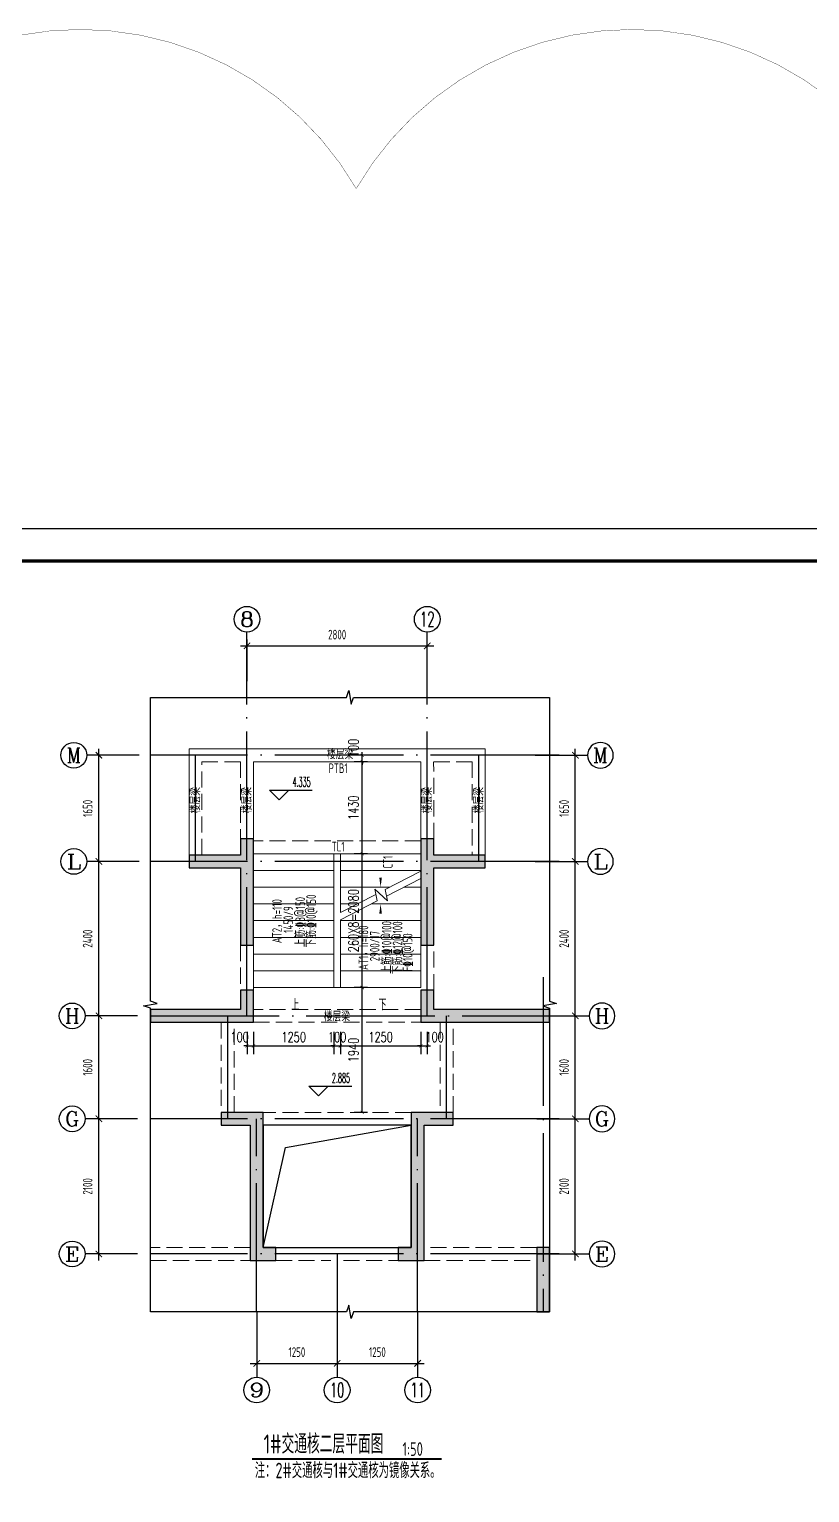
# Model space of a CAD drawing. Extents: x -668857 to 154266, y -275694 to 291306.
# Drawn here: x -13122 to -1000, y 211339 to 234082 of the extents above; entities that cross this region are included whole.
import ezdxf
from ezdxf.enums import TextEntityAlignment as Align

# ---------------------------------------------------------------- set-up
doc = ezdxf.new("R2010")
doc.units = 0
doc.header["$LTSCALE"] = 1000
doc.linetypes.add('DASH', pattern=[0.35, 0.25, -0.1])
doc.linetypes.add('DOTE', pattern=[2.42, 2, -0.2, 0.02, -0.2])
doc.layers.get('0').update_dxf_attribs({"linetype": 'CONTINUOUS'})
doc.layers.get('DEFPOINTS').update_dxf_attribs({"linetype": 'CONTINUOUS'})
for name, color, linetype in [('-TK', 7, 'CONTINUOUS'), ('A-AXIS_TEXT', 7, 'CONTINUOUS'), ('A-DOTE', 10, 'DOTE'), ('AXIS', 3, 'CONTINUOUS'), ('DIM_ELEV', 3, 'CONTINUOUS'), ('DIM_SYMB', 3, 'CONTINUOUS'), ('PUB_TEXT', 2, 'CONTINUOUS'), ('S-D洞口', 4, 'CONTINUOUS'), ('S-L主梁线', 4, 'DASH'), ('S-Q墙填充', 252, 'CONTINUOUS'), ('S-Q墙实线', 6, 'CONTINUOUS'), ('S-Y一般标注', 3, 'CONTINUOUS'), ('TEXT', 2, 'CONTINUOUS'), ('尺寸标注', 86, 'CONTINUOUS')]:
    doc.layers.add(name, color=color, linetype=linetype)
doc.layers.add('AXIS_TEXT', color=7, linetype='CONTINUOUS', lineweight=20)
doc.layers.add('STAIR', color=2, linetype='CONTINUOUS', lineweight=18)
doc.layers.add('审图修改', color=2, linetype='CONTINUOUS', plot=False)
doc.styles.add('_TCH_AXIS', font='COMPLEX', dxfattribs={"bigfont": 'GBCBIG'})
doc.styles.add('_TCH_DIM', font='SIMPLEX.shx', dxfattribs={"width": 0.7, "bigfont": 'GBCBIG.shx'})
doc.styles.add('_TCH_DIM_T3', font='SIMPLEX', dxfattribs={"width": 0.705882, "bigfont": 'GBCBIG'})
doc.styles.add('COMPLEX', font='COMPLEX')
doc.styles.add('TSSD_DIMENSION', font='Tssdeng.shx', dxfattribs={"width": 0.7, "bigfont": 'tssdchn.shx'})
doc.styles.add('TSSD_REIN', font='tssdeng.shx', dxfattribs={"width": 0.7, "height": 300, "bigfont": 'tssdchn.shx'})
doc.dimstyles.new('_TCH_ARCH&&50', dxfattribs={"dimtxt": 157.5, "dimasz": 50, "dimexe": 125, "dimexo": 150, "dimgap": 58.75, "dimtad": 1, "dimdec": 0, "dimzin": 0, "dimdsep": 46, "dimtxsty": '_TCH_DIM_T3', "dimblk": 'ARCHTICK', "dimcen": 0.09, "dimclrt": 7, "dimazin": 0, "dimtfac": 1, "dimtdec": 0, "dimtix": 1, "dimtmove": 2, "dimatfit": 3, "dimldrblk": 'ARCHTICK', "dimfxl": 0, "dimtolj": 1, "dimtzin": 0, "dimarcsym": 0})
doc.dimstyles.new('TSSD_100_100$0', dxfattribs={"dimtxt": 300, "dimasz": 80, "dimexe": 100, "dimexo": 250, "dimgap": 100, "dimtad": 1, "dimdec": 0, "dimzin": 0, "dimdsep": 46, "dimtxsty": 'TSSD_DIMENSION', "dimblk": 'ARCHTICK', "dimcen": 0, "dimdle": 100, "dimclrd": 3, "dimclre": 3, "dimclrt": 7, "dimadec": 0, "dimazin": 0, "dimtfac": 1, "dimtdec": 0, "dimtix": 1, "dimtmove": 2, "dimatfit": 3, "dimldrblk": 'ARCHTICK', "dimfxl": 0, "dimtolj": 1, "dimtzin": 0, "dimarcsym": 0})

# ---------------------------------------------------------------- blocks, each defined once
blk = doc.blocks.new('_ArchTick')
at = {"color": 0, "linetype": 'ByBlock', "const_width": 0.15}
blk.add_lwpolyline([(-0.5, -0.5), (0.5, 0.5)], dxfattribs=at)
blk = doc.blocks.new('*D393')
at = {"layer": 'DEFPOINTS', "color": 0}
for p in [(-7040, 218649), (-6940, 218649), (-6940, 218282)]:
    blk.add_point(p, dxfattribs=at)
at = {"layer": '尺寸标注', "color": 0, "lineweight": -2}
for p, q in [((-7040, 218499), (-7040, 218157)), ((-6940, 218499), (-6940, 218157)), ((-7040, 218282), (-7090, 218282)), ((-7040, 218282), (-6940, 218282)), ((-6940, 218282), (-6890, 218282))]:
    blk.add_line(p, q, dxfattribs=at)
at = {"layer": '尺寸标注', "color": 0, "lineweight": -2, "xscale": 50, "yscale": 50, "zscale": 50}
blk.add_blockref('_ArchTick', (-7040, 218282), dxfattribs=at)
at = {"layer": '尺寸标注', "color": 0, "lineweight": -2, "xscale": 50, "yscale": 50, "zscale": 50, "rotation": 180}
blk.add_blockref('_ArchTick', (-6940, 218282), dxfattribs=at)
at = {"layer": '尺寸标注', "color": 7, "insert": (-6827, 218420), "char_height": 157.5, "attachment_point": 5, "style": '_TCH_DIM_T3'}
blk.add_mtext('\\A1;100', dxfattribs=at)
blk = doc.blocks.new('*D394')
at = {"layer": 'DEFPOINTS', "color": 0}
for p in [(-8290, 218649), (-7040, 218649), (-7040, 218282)]:
    blk.add_point(p, dxfattribs=at)
at = {"layer": '尺寸标注', "color": 0, "lineweight": -2}
for p, q in [((-8290, 218499), (-8290, 218157)), ((-7040, 218499), (-7040, 218157)), ((-8290, 218282), (-7040, 218282))]:
    blk.add_line(p, q, dxfattribs=at)
at = {"layer": '尺寸标注', "color": 0, "lineweight": -2, "xscale": 50, "yscale": 50, "zscale": 50, "rotation": 180}
blk.add_blockref('_ArchTick', (-8290, 218282), dxfattribs=at)
at = {"layer": '尺寸标注', "color": 0, "lineweight": -2, "xscale": 50, "yscale": 50, "zscale": 50}
blk.add_blockref('_ArchTick', (-7040, 218282), dxfattribs=at)
at = {"layer": '尺寸标注', "color": 7, "insert": (-7665, 218420), "char_height": 157.5, "attachment_point": 5, "style": '_TCH_DIM_T3'}
blk.add_mtext('\\A1;1250', dxfattribs=at)
blk = doc.blocks.new('*D395')
at = {"layer": 'DEFPOINTS', "color": 0}
for p in [(-8390, 218649), (-8290, 218649), (-8290, 218282)]:
    blk.add_point(p, dxfattribs=at)
at = {"layer": '尺寸标注', "color": 0, "lineweight": -2}
for p, q in [((-8390, 218499), (-8390, 218157)), ((-8290, 218499), (-8290, 218157)), ((-8390, 218282), (-8440, 218282)), ((-8390, 218282), (-8290, 218282)), ((-8290, 218282), (-8240, 218282))]:
    blk.add_line(p, q, dxfattribs=at)
at = {"layer": '尺寸标注', "color": 0, "lineweight": -2, "xscale": 50, "yscale": 50, "zscale": 50}
blk.add_blockref('_ArchTick', (-8390, 218282), dxfattribs=at)
at = {"layer": '尺寸标注', "color": 0, "lineweight": -2, "xscale": 50, "yscale": 50, "zscale": 50, "rotation": 180}
blk.add_blockref('_ArchTick', (-8290, 218282), dxfattribs=at)
at = {"layer": '尺寸标注', "color": 7, "insert": (-8340, 218420), "char_height": 157.5, "attachment_point": 5, "style": '_TCH_DIM_T3'}
blk.add_mtext('\\A1;100', dxfattribs=at)
blk = doc.blocks.new('*D396')
at = {"layer": 'DEFPOINTS', "color": 0}
for p in [(-9640, 218649), (-8390, 218649), (-8390, 218282)]:
    blk.add_point(p, dxfattribs=at)
at = {"layer": '尺寸标注', "color": 0, "lineweight": -2}
for p, q in [((-9640, 218499), (-9640, 218157)), ((-8390, 218499), (-8390, 218157)), ((-9640, 218282), (-8390, 218282))]:
    blk.add_line(p, q, dxfattribs=at)
at = {"layer": '尺寸标注', "color": 0, "lineweight": -2, "xscale": 50, "yscale": 50, "zscale": 50, "rotation": 180}
blk.add_blockref('_ArchTick', (-9640, 218282), dxfattribs=at)
at = {"layer": '尺寸标注', "color": 0, "lineweight": -2, "xscale": 50, "yscale": 50, "zscale": 50}
blk.add_blockref('_ArchTick', (-8390, 218282), dxfattribs=at)
at = {"layer": '尺寸标注', "color": 7, "insert": (-9015, 218420), "char_height": 157.5, "attachment_point": 5, "style": '_TCH_DIM_T3'}
blk.add_mtext('\\A1;1250', dxfattribs=at)
blk = doc.blocks.new('*D397')
at = {"layer": 'DEFPOINTS', "color": 0}
for p in [(-9740, 218649), (-9640, 218649), (-9640, 218282)]:
    blk.add_point(p, dxfattribs=at)
at = {"layer": '尺寸标注', "color": 0, "lineweight": -2}
for p, q in [((-9740, 218499), (-9740, 218157)), ((-9640, 218499), (-9640, 218157)), ((-9740, 218282), (-9790, 218282)), ((-9740, 218282), (-9640, 218282)), ((-9640, 218282), (-9590, 218282))]:
    blk.add_line(p, q, dxfattribs=at)
at = {"layer": '尺寸标注', "color": 0, "lineweight": -2, "xscale": 50, "yscale": 50, "zscale": 50}
blk.add_blockref('_ArchTick', (-9740, 218282), dxfattribs=at)
at = {"layer": '尺寸标注', "color": 0, "lineweight": -2, "xscale": 50, "yscale": 50, "zscale": 50, "rotation": 180}
blk.add_blockref('_ArchTick', (-9640, 218282), dxfattribs=at)
at = {"layer": '尺寸标注', "color": 7, "insert": (-9854, 218420), "char_height": 157.5, "attachment_point": 5, "style": '_TCH_DIM_T3'}
blk.add_mtext('\\A1;100', dxfattribs=at)
blk = doc.blocks.new('*D398')
at = {"layer": 'DEFPOINTS', "color": 0}
for p in [(-7950, 222799), (-7721, 222799), (-7721, 222699)]:
    blk.add_point(p, dxfattribs=at)
at = {"layer": '尺寸标注', "color": 0, "lineweight": -2}
for p, q in [((-7871, 222799), (-8075, 222799)), ((-7871, 222699), (-8075, 222699)), ((-7950, 222799), (-7950, 222849)), ((-7950, 222699), (-7950, 222799)), ((-7950, 222699), (-7950, 222649))]:
    blk.add_line(p, q, dxfattribs=at)
at = {"layer": '尺寸标注', "color": 0, "lineweight": -2, "xscale": 50, "yscale": 50, "zscale": 50}
for p, rotation in [((-7950, 222799), 270), ((-7950, 222699), 90)]:
    blk.add_blockref('_ArchTick', p, dxfattribs=dict(at, rotation=rotation))
at = {"layer": '尺寸标注', "color": 7, "insert": (-8087, 222913), "char_height": 157.5, "attachment_point": 5, "rotation": 90, "style": '_TCH_DIM_T3'}
blk.add_mtext('\\A1;100', dxfattribs=at)
blk = doc.blocks.new('*D399')
at = {"layer": 'DEFPOINTS', "color": 0}
for p in [(-7950, 222699), (-7721, 222699), (-7721, 221269)]:
    blk.add_point(p, dxfattribs=at)
at = {"layer": '尺寸标注', "color": 0, "lineweight": -2}
for p, q in [((-7871, 222699), (-8075, 222699)), ((-7950, 221269), (-7950, 222699)), ((-7871, 221269), (-8075, 221269))]:
    blk.add_line(p, q, dxfattribs=at)
at = {"layer": '尺寸标注', "color": 0, "lineweight": -2, "xscale": 50, "yscale": 50, "zscale": 50}
for p, rotation in [((-7950, 222699), 90), ((-7950, 221269), 270)]:
    blk.add_blockref('_ArchTick', p, dxfattribs=dict(at, rotation=rotation))
at = {"layer": '尺寸标注', "color": 7, "insert": (-8087, 221984), "char_height": 157.5, "attachment_point": 5, "rotation": 90, "style": '_TCH_DIM_T3'}
blk.add_mtext('\\A1;1430', dxfattribs=at)
blk = doc.blocks.new('*D400')
at = {"layer": 'DEFPOINTS', "color": 0}
for p in [(-7950, 221269), (-7721, 221269), (-7721, 219189)]:
    blk.add_point(p, dxfattribs=at)
at = {"layer": '尺寸标注', "color": 0, "lineweight": -2}
for p, q in [((-7871, 221269), (-8075, 221269)), ((-7950, 219189), (-7950, 221269)), ((-7871, 219189), (-8075, 219189))]:
    blk.add_line(p, q, dxfattribs=at)
at = {"layer": '尺寸标注', "color": 0, "lineweight": -2, "xscale": 50, "yscale": 50, "zscale": 50}
for p, rotation in [((-7950, 221269), 90), ((-7950, 219189), 270)]:
    blk.add_blockref('_ArchTick', p, dxfattribs=dict(at, rotation=rotation))
at = {"layer": '尺寸标注', "color": 7, "insert": (-8087, 220229), "char_height": 157.5, "attachment_point": 5, "rotation": 90, "style": '_TCH_DIM_T3'}
blk.add_mtext('\\A1;260X8=2080', dxfattribs=at)
blk = doc.blocks.new('*D401')
at = {"layer": 'DEFPOINTS', "color": 0}
for p in [(-7950, 219189), (-7721, 219189), (-7721, 217249)]:
    blk.add_point(p, dxfattribs=at)
at = {"layer": '尺寸标注', "color": 0, "lineweight": -2}
for p, q in [((-7871, 219189), (-8075, 219189)), ((-7950, 217249), (-7950, 219189)), ((-7871, 217249), (-8075, 217249))]:
    blk.add_line(p, q, dxfattribs=at)
at = {"layer": '尺寸标注', "color": 0, "lineweight": -2, "xscale": 50, "yscale": 50, "zscale": 50}
for p, rotation in [((-7950, 219189), 90), ((-7950, 217249), 270)]:
    blk.add_blockref('_ArchTick', p, dxfattribs=dict(at, rotation=rotation))
at = {"layer": '尺寸标注', "color": 7, "insert": (-8087, 218219), "char_height": 157.5, "attachment_point": 5, "rotation": 90, "style": '_TCH_DIM_T3'}
blk.add_mtext('\\A1;1940', dxfattribs=at)
blk = doc.blocks.new('20210810.16290393')
at = {"layer": 'STAIR'}
for p, q in [((2600, 3510), (0, 3510)), ((0, 3510), (0, 2080)), ((2600, 2080), (2600, 3510)), ((0, 0), (0, 2080)), ((0, 2080), (1250, 2080)), ((0, 2080), (2600, 2080)), ((1250, 0), (1250, 2080)), ((1250, 0), (1250, 2080)), ((2600, 2080), (1350, 2080)), ((1350, 2080), (1350, 1165)), ((1350, 2080), (1350, 1165)), ((2600, 2080), (2600, 1807)), ((0, 1820), (1250, 1820)), ((2600, 1820), (1350, 1820)), ((2600, 1807), (2044, 1522)), ((2600, 1695), (2066, 1420)), ((2600, 1695), (2600, 0)), ((0, 1560), (1250, 1560)), ((2119, 1560), (1350, 1560)), ((1902, 1449), (1350, 1165)), ((2082, 1347), (1884, 1530)), ((1884, 1530), (1924, 1347)), ((2044, 1522), (2082, 1347)), ((2600, 1560), (2338, 1560)), ((0, 1300), (1250, 1300)), ((1924, 1347), (1350, 1053)), ((1612, 1300), (1350, 1300)), ((2600, 1300), (1831, 1300)), ((0, 1040), (1250, 1040)), ((1350, 1053), (1350, 0)), ((1350, 1053), (1350, 0)), ((2600, 1040), (1350, 1040)), ((0, 780), (1250, 780)), ((2600, 780), (1350, 780)), ((0, 520), (1250, 520)), ((2600, 520), (1350, 520)), ((0, 260), (1250, 260)), ((2600, 260), (1350, 260)), ((2600, 0), (0, 0))]:
    blk.add_line(p, q, dxfattribs=at)
blk = doc.blocks.new('A1')
blk.add_lwpolyline([(0, 59400), (0, 0), (84100, 0), (84100, 59400)], close=True)
at = {"const_width": 100}
blk.add_lwpolyline([(2500, 58400), (2500, 1000), (83100, 1000), (83100, 58400)], close=True, dxfattribs=at)
blk = doc.blocks.new('*D328')
at = {"layer": 'DEFPOINTS', "color": 0}
for p in [(547252, 151814), (544452, 151014), (547252, 151014)]:
    blk.add_point(p, dxfattribs=at)
at = {"layer": 'S-Y一般标注', "color": 0, "lineweight": -2}
for p, q in [((544352, 151814), (547352, 151814)), ((544452, 151264), (544452, 151914)), ((547252, 151264), (547252, 151914))]:
    blk.add_line(p, q, dxfattribs=at)
at = {"layer": 'S-Y一般标注', "color": 0, "lineweight": -2, "xscale": 100, "yscale": 100, "zscale": 100, "rotation": 180}
blk.add_blockref('_ArchTick', (544452, 151814), dxfattribs=at)
at = {"layer": 'S-Y一般标注', "color": 0, "lineweight": -2, "xscale": 100, "yscale": 100, "zscale": 100}
blk.add_blockref('_ArchTick', (547252, 151814), dxfattribs=at)
at = {"layer": 'S-Y一般标注', "color": 7, "insert": (545852, 151989), "char_height": 150, "attachment_point": 5, "style": 'TSSD_DIMENSION'}
blk.add_mtext('\\A1;2800', dxfattribs=at)
blk = doc.blocks.new('ArchTick')
at = {"color": 0, "linetype": 'ByBlock', "lineweight": -2, "const_width": 0.075}
blk.add_lwpolyline([(-0.25, -0.25), (0.25, 0.25)], dxfattribs=at)
blk = doc.blocks.new('*D329')
at = {"layer": 'DEFPOINTS', "color": 0}
for p in [(542152, 144464), (542952, 144464), (542952, 142364)]:
    blk.add_point(p, dxfattribs=at)
at = {"layer": 'S-Y一般标注', "color": 0, "lineweight": -2}
for p, q in [((542702, 144464), (542052, 144464)), ((542152, 142264), (542152, 144564)), ((542702, 142364), (542052, 142364))]:
    blk.add_line(p, q, dxfattribs=at)
at = {"layer": 'S-Y一般标注', "color": 0, "lineweight": -2, "xscale": 100, "yscale": 100, "zscale": 100}
for p, rotation in [((542152, 144464), 90), ((542152, 142364), 270)]:
    blk.add_blockref('_ArchTick', p, dxfattribs=dict(at, rotation=rotation))
at = {"layer": 'S-Y一般标注', "color": 7, "insert": (541977, 143414), "char_height": 150, "attachment_point": 5, "rotation": 90, "style": 'TSSD_DIMENSION'}
blk.add_mtext('\\A1;2100', dxfattribs=at)
blk = doc.blocks.new('*D330')
at = {"layer": 'DEFPOINTS', "color": 0}
for p in [(542152, 146064), (542952, 146064), (542952, 144464)]:
    blk.add_point(p, dxfattribs=at)
at = {"layer": 'S-Y一般标注', "color": 0, "lineweight": -2}
for p, q in [((542702, 146064), (542052, 146064)), ((542152, 144364), (542152, 146164)), ((542702, 144464), (542052, 144464))]:
    blk.add_line(p, q, dxfattribs=at)
at = {"layer": 'S-Y一般标注', "color": 0, "lineweight": -2, "xscale": 100, "yscale": 100, "zscale": 100}
for p, rotation in [((542152, 146064), 90), ((542152, 144464), 270)]:
    blk.add_blockref('_ArchTick', p, dxfattribs=dict(at, rotation=rotation))
at = {"layer": 'S-Y一般标注', "color": 7, "insert": (541977, 145264), "char_height": 150, "attachment_point": 5, "rotation": 90, "style": 'TSSD_DIMENSION'}
blk.add_mtext('\\A1;1600', dxfattribs=at)
blk = doc.blocks.new('*D331')
at = {"layer": 'DEFPOINTS', "color": 0}
for p in [(542152, 148464), (542952, 148464), (542952, 146064)]:
    blk.add_point(p, dxfattribs=at)
at = {"layer": 'S-Y一般标注', "color": 0, "lineweight": -2}
for p, q in [((542152, 145964), (542152, 148564)), ((542702, 148464), (542052, 148464)), ((542702, 146064), (542052, 146064))]:
    blk.add_line(p, q, dxfattribs=at)
at = {"layer": 'S-Y一般标注', "color": 0, "lineweight": -2, "xscale": 100, "yscale": 100, "zscale": 100}
for p, rotation in [((542152, 148464), 90), ((542152, 146064), 270)]:
    blk.add_blockref('_ArchTick', p, dxfattribs=dict(at, rotation=rotation))
at = {"layer": 'S-Y一般标注', "color": 7, "insert": (541977, 147264), "char_height": 150, "attachment_point": 5, "rotation": 90, "style": 'TSSD_DIMENSION'}
blk.add_mtext('\\A1;2400', dxfattribs=at)
blk = doc.blocks.new('*D332')
at = {"layer": 'DEFPOINTS', "color": 0}
for p in [(544602, 141464), (545852, 141464), (545852, 140664)]:
    blk.add_point(p, dxfattribs=at)
at = {"layer": 'S-Y一般标注', "color": 0, "lineweight": -2}
for p, q in [((544602, 141214), (544602, 140564)), ((545852, 141214), (545852, 140564)), ((544502, 140664), (545952, 140664))]:
    blk.add_line(p, q, dxfattribs=at)
at = {"layer": 'S-Y一般标注', "color": 0, "lineweight": -2, "xscale": 100, "yscale": 100, "zscale": 100, "rotation": 180}
blk.add_blockref('_ArchTick', (544602, 140664), dxfattribs=at)
at = {"layer": 'S-Y一般标注', "color": 0, "lineweight": -2, "xscale": 100, "yscale": 100, "zscale": 100}
blk.add_blockref('_ArchTick', (545852, 140664), dxfattribs=at)
at = {"layer": 'S-Y一般标注', "color": 7, "insert": (545227, 140839), "char_height": 150, "attachment_point": 5, "style": 'TSSD_DIMENSION'}
blk.add_mtext('\\A1;1250', dxfattribs=at)
blk = doc.blocks.new('*D333')
at = {"layer": 'DEFPOINTS', "color": 0}
for p in [(542152, 150114), (542952, 150114), (542952, 148464)]:
    blk.add_point(p, dxfattribs=at)
at = {"layer": 'S-Y一般标注', "color": 0, "lineweight": -2}
for p, q in [((542702, 150114), (542052, 150114)), ((542152, 148364), (542152, 150214)), ((542702, 148464), (542052, 148464))]:
    blk.add_line(p, q, dxfattribs=at)
at = {"layer": 'S-Y一般标注', "color": 0, "lineweight": -2, "xscale": 100, "yscale": 100, "zscale": 100}
for p, rotation in [((542152, 150114), 90), ((542152, 148464), 270)]:
    blk.add_blockref('_ArchTick', p, dxfattribs=dict(at, rotation=rotation))
at = {"layer": 'S-Y一般标注', "color": 7, "insert": (541977, 149289), "char_height": 150, "attachment_point": 5, "rotation": 90, "style": 'TSSD_DIMENSION'}
blk.add_mtext('\\A1;1650', dxfattribs=at)
blk = doc.blocks.new('*D334')
at = {"layer": 'DEFPOINTS', "color": 0}
for p in [(545852, 141464), (547102, 141464), (547102, 140664)]:
    blk.add_point(p, dxfattribs=at)
at = {"layer": 'S-Y一般标注', "color": 0, "lineweight": -2}
for p, q in [((545852, 141214), (545852, 140564)), ((547102, 141214), (547102, 140564)), ((545752, 140664), (547202, 140664))]:
    blk.add_line(p, q, dxfattribs=at)
at = {"layer": 'S-Y一般标注', "color": 0, "lineweight": -2, "xscale": 100, "yscale": 100, "zscale": 100, "rotation": 180}
blk.add_blockref('_ArchTick', (545852, 140664), dxfattribs=at)
at = {"layer": 'S-Y一般标注', "color": 0, "lineweight": -2, "xscale": 100, "yscale": 100, "zscale": 100}
blk.add_blockref('_ArchTick', (547102, 140664), dxfattribs=at)
at = {"layer": 'S-Y一般标注', "color": 7, "insert": (546477, 140839), "char_height": 150, "attachment_point": 5, "style": 'TSSD_DIMENSION'}
blk.add_mtext('\\A1;1250', dxfattribs=at)
blk = doc.blocks.new('_AXISO')
blk.add_circle((0, 0), 0.5)
at = {"layer": 'A-AXIS_TEXT', "style": 'COMPLEX', "width": 1.041667}
blk.add_attdef('A', text='', height=0.56, dxfattribs=at).set_placement((-0.25, -0.28), (0.25, -0.28), align=Align.FIT)
blk = doc.blocks.new('*D336')
at = {"layer": 'DEFPOINTS', "color": 0}
for p in [(548751, 144464), (549551, 144464), (548751, 142364)]:
    blk.add_point(p, dxfattribs=at)
at = {"layer": 'S-Y一般标注', "color": 0, "lineweight": -2}
for p, q in [((549001, 144464), (549651, 144464)), ((549551, 142264), (549551, 144564)), ((549001, 142364), (549651, 142364))]:
    blk.add_line(p, q, dxfattribs=at)
at = {"layer": 'S-Y一般标注', "color": 0, "lineweight": -2, "xscale": 100, "yscale": 100, "zscale": 100}
for p, rotation in [((549551, 144464), 90), ((549551, 142364), 270)]:
    blk.add_blockref('_ArchTick', p, dxfattribs=dict(at, rotation=rotation))
at = {"layer": 'S-Y一般标注', "color": 7, "insert": (549376, 143414), "char_height": 150, "attachment_point": 5, "rotation": 90, "style": 'TSSD_DIMENSION'}
blk.add_mtext('\\A1;2100', dxfattribs=at)
blk = doc.blocks.new('*D337')
at = {"layer": 'DEFPOINTS', "color": 0}
for p in [(548751, 146064), (549551, 146064), (548751, 144464)]:
    blk.add_point(p, dxfattribs=at)
at = {"layer": 'S-Y一般标注', "color": 0, "lineweight": -2}
for p, q in [((549001, 146064), (549651, 146064)), ((549551, 144364), (549551, 146164)), ((549001, 144464), (549651, 144464))]:
    blk.add_line(p, q, dxfattribs=at)
at = {"layer": 'S-Y一般标注', "color": 0, "lineweight": -2, "xscale": 100, "yscale": 100, "zscale": 100}
for p, rotation in [((549551, 146064), 90), ((549551, 144464), 270)]:
    blk.add_blockref('_ArchTick', p, dxfattribs=dict(at, rotation=rotation))
at = {"layer": 'S-Y一般标注', "color": 7, "insert": (549376, 145264), "char_height": 150, "attachment_point": 5, "rotation": 90, "style": 'TSSD_DIMENSION'}
blk.add_mtext('\\A1;1600', dxfattribs=at)
blk = doc.blocks.new('*D338')
at = {"layer": 'DEFPOINTS', "color": 0}
for p in [(548751, 148464), (549551, 148464), (548751, 146064)]:
    blk.add_point(p, dxfattribs=at)
at = {"layer": 'S-Y一般标注', "color": 0, "lineweight": -2}
for p, q in [((549551, 145964), (549551, 148564)), ((549001, 148464), (549651, 148464)), ((549001, 146064), (549651, 146064))]:
    blk.add_line(p, q, dxfattribs=at)
at = {"layer": 'S-Y一般标注', "color": 0, "lineweight": -2, "xscale": 100, "yscale": 100, "zscale": 100}
for p, rotation in [((549551, 148464), 90), ((549551, 146064), 270)]:
    blk.add_blockref('_ArchTick', p, dxfattribs=dict(at, rotation=rotation))
at = {"layer": 'S-Y一般标注', "color": 7, "insert": (549376, 147264), "char_height": 150, "attachment_point": 5, "rotation": 90, "style": 'TSSD_DIMENSION'}
blk.add_mtext('\\A1;2400', dxfattribs=at)
blk = doc.blocks.new('*D335')
at = {"layer": 'DEFPOINTS', "color": 0}
for p in [(548751, 150114), (549551, 150114), (548751, 148464)]:
    blk.add_point(p, dxfattribs=at)
at = {"layer": 'S-Y一般标注', "color": 0, "lineweight": -2}
for p, q in [((549001, 150114), (549651, 150114)), ((549551, 148364), (549551, 150214)), ((549001, 148464), (549651, 148464))]:
    blk.add_line(p, q, dxfattribs=at)
at = {"layer": 'S-Y一般标注', "color": 0, "lineweight": -2, "xscale": 100, "yscale": 100, "zscale": 100}
for p, rotation in [((549551, 150114), 90), ((549551, 148464), 270)]:
    blk.add_blockref('_ArchTick', p, dxfattribs=dict(at, rotation=rotation))
at = {"layer": 'S-Y一般标注', "color": 7, "insert": (549376, 149289), "char_height": 150, "attachment_point": 5, "rotation": 90, "style": 'TSSD_DIMENSION'}
blk.add_mtext('\\A1;1650', dxfattribs=at)
blk = doc.blocks.new('20210810.17493656')
at = {"layer": 'AXIS'}
for p, q in [((2914.6, 10964.4), (2914.6, 11979)), ((5714.6, 10964.4), (5714.6, 11979)), ((1239.6, 10064.4), (425, 10064.4)), ((7389, 10064.4), (8203.6, 10064.4)), ((1239.6, 8414.4), (425, 8414.4)), ((7389, 8414.4), (8203.6, 8414.4)), ((1214.6, 6014.6), (400, 6014.6)), ((7414, 6014.6), (8228.6, 6014.6)), ((1214.6, 4414.4), (400, 4414.4)), ((7414, 4414.4), (8228.6, 4414.4)), ((1214.6, 2314.4), (400, 2314.4)), ((7414, 2314.4), (8228.6, 2314.4)), ((3065.1, 1414.6), (3065.1, 400)), ((4314.6, 1414.6), (4314.6, 400)), ((5565.1, 1414.6), (5565.1, 400))]:
    blk.add_line(p, q, dxfattribs=at)
ref = blk.add_blockref('_AXISO', (2914.6, 12179), dxfattribs=dict(at, xscale=400, yscale=400, zscale=400))
ref.add_attrib('A', '8', dxfattribs={"layer": 'AXIS_TEXT', "height": 226.3, "style": '_TCH_AXIS', "width": 1.5}).set_placement((2801.5, 12065.8), (3027.8, 12065.8), align=Align.FIT)
ref = blk.add_blockref('_AXISO', (5714.6, 12179), dxfattribs=dict(at, xscale=400, yscale=400, zscale=400))
ref.add_attrib('A', '12', dxfattribs={"layer": 'AXIS_TEXT', "height": 226.27, "style": '_TCH_AXIS', "width": 0.724138}).set_placement((5601.5, 12065.8), (5827.8, 12065.8), align=Align.FIT)
ref = blk.add_blockref('_AXISO', (225, 10064.4), dxfattribs=dict(at, xscale=400, yscale=400, zscale=400))
ref.add_attrib('A', 'M', dxfattribs={"layer": 'AXIS_TEXT', "height": 226.3, "style": '_TCH_AXIS'}).set_placement((111.9, 9951.2), (338.1, 9951.2), align=Align.FIT)
ref = blk.add_blockref('_AXISO', (8403.6, 10064.4), dxfattribs=dict(at, xscale=-400, yscale=400, zscale=400))
ref.add_attrib('A', 'M', dxfattribs={"layer": 'AXIS_TEXT', "height": 226.3, "style": '_TCH_AXIS'}).set_placement((8290.4, 9951.2), (8516.7, 9951.2), align=Align.FIT)
ref = blk.add_blockref('_AXISO', (225, 8414.4), dxfattribs=dict(at, xscale=400, yscale=400, zscale=400))
ref.add_attrib('A', 'L', dxfattribs={"layer": 'AXIS_TEXT', "height": 226.3, "style": '_TCH_AXIS', "width": 1.4}).set_placement((111.9, 8301.2), (338.1, 8301.2), align=Align.FIT)
ref = blk.add_blockref('_AXISO', (8403.6, 8414.4), dxfattribs=dict(at, xscale=-400, yscale=400, zscale=400))
ref.add_attrib('A', 'L', dxfattribs={"layer": 'AXIS_TEXT', "height": 226.3, "style": '_TCH_AXIS', "width": 1.4}).set_placement((8290.4, 8301.2), (8516.7, 8301.2), align=Align.FIT)
ref = blk.add_blockref('_AXISO', (200, 6014.6), dxfattribs=dict(at, xscale=400, yscale=400, zscale=400))
ref.add_attrib('A', 'H', dxfattribs={"layer": 'AXIS_TEXT', "height": 226.3, "style": '_TCH_AXIS', "width": 1.05}).set_placement((86.9, 5901.5), (313.1, 5901.5), align=Align.FIT)
ref = blk.add_blockref('_AXISO', (8428.6, 6014.6), dxfattribs=dict(at, xscale=-400, yscale=400, zscale=400))
ref.add_attrib('A', 'H', dxfattribs={"layer": 'AXIS_TEXT', "height": 226.3, "style": '_TCH_AXIS', "width": 1.05}).set_placement((8315.4, 5901.5), (8541.7, 5901.5), align=Align.FIT)
ref = blk.add_blockref('_AXISO', (200, 4414.4), dxfattribs=dict(at, xscale=400, yscale=400, zscale=400))
ref.add_attrib('A', 'G', dxfattribs={"layer": 'AXIS_TEXT', "height": 226.3, "style": '_TCH_AXIS', "width": 1.166667}).set_placement((86.9, 4301.2), (313.1, 4301.2), align=Align.FIT)
ref = blk.add_blockref('_AXISO', (8428.6, 4414.4), dxfattribs=dict(at, xscale=-400, yscale=400, zscale=400))
ref.add_attrib('A', 'G', dxfattribs={"layer": 'AXIS_TEXT', "height": 226.3, "style": '_TCH_AXIS', "width": 1.166667}).set_placement((8315.4, 4301.2), (8541.7, 4301.2), align=Align.FIT)
ref = blk.add_blockref('_AXISO', (200, 2314.4), dxfattribs=dict(at, xscale=400, yscale=400, zscale=400))
ref.add_attrib('A', 'E', dxfattribs={"layer": 'AXIS_TEXT', "height": 226.3, "style": '_TCH_AXIS', "width": 1.3125}).set_placement((86.9, 2201.2), (313.1, 2201.2), align=Align.FIT)
ref = blk.add_blockref('_AXISO', (8428.6, 2314.4), dxfattribs=dict(at, xscale=-400, yscale=400, zscale=400))
ref.add_attrib('A', 'E', dxfattribs={"layer": 'AXIS_TEXT', "height": 226.3, "style": '_TCH_AXIS', "width": 1.3125}).set_placement((8315.4, 2201.2), (8541.7, 2201.2), align=Align.FIT)
ref = blk.add_blockref('_AXISO', (3065.1, 200), dxfattribs=dict(at, xscale=400, yscale=400, zscale=400))
ref.add_attrib('A', '9', dxfattribs={"layer": 'AXIS_TEXT', "height": 226.3, "style": '_TCH_AXIS', "width": 1.5}).set_placement((2952, 86.9), (3178.2, 86.9), align=Align.FIT)
ref = blk.add_blockref('_AXISO', (4314.6, 200), dxfattribs=dict(at, xscale=400, yscale=400, zscale=400))
ref.add_attrib('A', '10', dxfattribs={"layer": 'AXIS_TEXT', "height": 226.27, "style": '_TCH_AXIS', "width": 0.724138}).set_placement((4201.5, 86.9), (4427.8, 86.9), align=Align.FIT)
ref = blk.add_blockref('_AXISO', (5565.1, 200), dxfattribs=dict(at, xscale=400, yscale=400, zscale=400))
ref.add_attrib('A', '11', dxfattribs={"layer": 'AXIS_TEXT', "height": 226.27, "style": '_TCH_AXIS', "width": 0.875}).set_placement((5452, 86.9), (5678.2, 86.9), align=Align.FIT)
at = {"layer": 'S-Y一般标注'}
for base, p1, p2, picture, middle in [((5714.6, 11764.4), (2914.6, 10964.4), (5714.6, 10964.4), '*D328', (4314.6, 11939.4)), ((4314.6, 614.6), (3064.6, 1414.6), (4314.6, 1414.6), '*D332', (3689.6, 789.6)), ((5564.6, 614.6), (4314.6, 1414.6), (5564.6, 1414.6), '*D334', (4939.6, 789.6))]:
    dim = blk.add_linear_dim(base=base, p1=p1, p2=p2, dimstyle='TSSD_100_100$0', override={"dimtxt": 150, "dimtxsty": 'TSSD_DIMENSION', "dimldrblk": 'ArchTick'}, dxfattribs=at)
    dim.commit()
    dim.dimension.update_dxf_attribs({"geometry": picture, "text_midpoint": middle, "insert": (-541537, -140049.3)})
for base, p1, p2, picture, middle in [((614.6, 10064.4), (1414.6, 8414.4), (1414.6, 10064.4), '*D333', (439.6, 9239.4)), ((8014, 10064.4), (7214, 8414.4), (7214, 10064.4), '*D335', (7839, 9239.4)), ((614.6, 8414.4), (1414.6, 6014.6), (1414.6, 8414.4), '*D331', (439.6, 7214.5)), ((8014, 8414.4), (7214, 6014.6), (7214, 8414.4), '*D338', (7839, 7214.5)), ((614.6, 6014.6), (1414.6, 4414.4), (1414.6, 6014.6), '*D330', (439.6, 5214.5)), ((8014, 6014.6), (7214, 4414.4), (7214, 6014.6), '*D337', (7839, 5214.5)), ((614.6, 4414.4), (1414.6, 2314.4), (1414.6, 4414.4), '*D329', (439.6, 3364.4)), ((8014, 4414.4), (7214, 2314.4), (7214, 4414.4), '*D336', (7839, 3364.4))]:
    dim = blk.add_linear_dim(base=base, p1=p1, p2=p2, angle=90, dimstyle='TSSD_100_100$0', override={"dimtxt": 150, "dimtxsty": 'TSSD_DIMENSION', "dimldrblk": 'ArchTick'}, dxfattribs=at)
    dim.commit()
    dim.dimension.update_dxf_attribs({"geometry": picture, "text_midpoint": middle, "insert": (-541537, -140049.3)})

msp = doc.modelspace()

# ---------------------------------------------------------------- hatches: boundary and pattern name
at = {"layer": 'S-Q墙填充'}
h = msp.add_hatch(color=252, dxfattribs=at)
h.dxf.hatch_style = 1
h.paths.add_polyline_path([(-9640.36, 221149.27), (-9640.36, 221499.27), (-9840.36, 221499.27), (-9840.36, 221249.27), (-10640.49, 221249.27), (-10640.49, 221049.27), (-9840.36, 221049.27), (-9840.36, 219849.27), (-9640.36, 219849.27)])
h = msp.add_hatch(color=252, dxfattribs=at)
h.dxf.hatch_style = 1
h.paths.add_polyline_path([(-7040.36, 221149.27), (-7040.36, 219849.27), (-6840.36, 219849.27), (-6840.36, 221049.27), (-6040.75, 221049.27), (-6040.75, 221249.27), (-6840.36, 221249.27), (-6840.36, 221499.27), (-7040.36, 221499.27)])
h = msp.add_hatch(color=252, dxfattribs=at)
h.dxf.hatch_style = 1
h.paths.add_polyline_path([(-9640.36, 218649.54), (-9640.36, 219149.54), (-9840.36, 219149.54), (-9840.36, 218849.54), (-10040.43, 218849.54), (-11240.37, 218849.54), (-11240.37, 218649.54), (-10040.43, 218649.54)])
h = msp.add_hatch(color=252, dxfattribs=at)
h.dxf.hatch_style = 1
h.paths.add_polyline_path([(-6840.36, 218849.54), (-6840.36, 219149.54), (-7040.36, 219149.54), (-7040.36, 218649.54), (-6640.49, 218649.54), (-5040.36, 218649.54), (-5040.36, 218849.54), (-6640.49, 218849.54)])
h = msp.add_hatch(color=252, dxfattribs=at)
h.dxf.hatch_style = 1
h.paths.add_polyline_path([(-9490.36, 217249.27), (-10140.43, 217249.27), (-10140.43, 217049.27), (-9690.36, 217049.27), (-9690.36, 214949.27), (-9290.36, 214949.27), (-9290.36, 215149.27), (-9490.36, 215149.27)])
h = msp.add_hatch(color=252, dxfattribs=at)
h.dxf.hatch_style = 1
h.paths.add_polyline_path([(-7190.36, 215149.27), (-7390.36, 215149.27), (-7390.36, 214949.27), (-6990.36, 214949.27), (-6990.36, 217049.27), (-6540.49, 217049.27), (-6540.49, 217249.27), (-7190.36, 217249.27)])
h = msp.add_hatch(color=252, dxfattribs=at)
h.dxf.hatch_style = 1
h.paths.add_polyline_path([(-5040.36, 214149.54), (-5040.37, 215149.27), (-5240.37, 215149.27), (-5240.36, 214149.54)])

# ---------------------------------------------------------------- linework, layer by layer
at = {"layer": 'A-DOTE'}
for p, q in [((-9740.36, 218749.54), (-9740.36, 223699.27)), ((-6940.36, 218749.54), (-6940.36, 223699.27)), ((-4890.35, 222799.27), (-11240.37, 222799.27)), ((-10540.36, 221149.27), (-10540.36, 222799.27)), ((-6140.36, 221149.27), (-6140.36, 222799.27)), ((-4890.35, 221149.27), (-11240.37, 221149.27)), ((-5140.58, 219349.27), (-5140.36, 214149.54)), ((-11240.37, 218749.54), (-4890.35, 218749.54)), ((-10040.36, 217149.27), (-10040.36, 218749.27)), ((-6640.36, 217149.27), (-6640.36, 218749.27)), ((-4890.35, 217149.27), (-11240.37, 217149.27)), ((-9590.36, 214149.53), (-9590.36, 217149.27)), ((-7090.36, 214149.55), (-7090.36, 217149.27)), ((-4890.35, 215049.27), (-11240.37, 215049.27)), ((-8340.36, 215049.27), (-8340.36, 214149.54))]:
    msp.add_line(p, q, dxfattribs=at)
at = {"layer": 'DIM_ELEV', "color": 6}
for p, q in [((-9240.75, 222107.14), (-9390.75, 222257.14)), ((-9390.75, 222257.14), (-8725.83, 222257.14)), ((-9240.75, 222107.14), (-9090.75, 222257.14)), ((-8628.13, 217508.23), (-8778.13, 217658.23)), ((-8778.13, 217658.23), (-8113.21, 217658.23)), ((-8628.13, 217508.23), (-8778.13, 217658.23)), ((-8778.13, 217658.23), (-8113.21, 217658.23)), ((-8628.13, 217508.23), (-8478.13, 217658.23)), ((-8628.13, 217508.23), (-8478.13, 217658.23))]:
    msp.add_line(p, q, dxfattribs=at)
at = {"layer": 'DIM_SYMB'}
for points in [[(-11240.37, 223699.27), (-8196.62, 223699.27), (-8158.4, 223804.27), (-8121.37, 223594.27), (-8084.12, 223699.27), (-5040.37, 223699.27)], [(-11240.37, 214149.27), (-11240.37, 218868.02), (-11345.37, 218906.24), (-11135.37, 218943.27), (-11240.37, 218980.52), (-11240.37, 223699.27)], [(-5040.37, 223699.27), (-5040.37, 218980.52), (-4935.37, 218942.3), (-5145.37, 218905.27), (-5040.37, 218868.02), (-5040.37, 214149.27)], [(-5040.37, 214149.27), (-8084.12, 214149.27), (-8122.33, 214044.27), (-8159.36, 214254.27), (-8196.62, 214149.27), (-11240.37, 214149.27)]]:
    msp.add_lwpolyline(points, dxfattribs=at)
for points in [[(-9015.36, 219059.27, 0, 0, 0), (-9015.36, 221984.27, 0, 0, 0), (-7665.36, 221984.27, 0, 0, 0), (-7665.36, 220749.27, 0, 40, 0), (-7665.36, 220899.27, 0, 0, 0)], [(-7665.36, 219059.27, 0, 0, 0), (-7665.36, 220489.27, 0, 40, 0), (-7665.36, 220339.27, 0, 0, 0)]]:
    msp.add_lwpolyline(points, format="xyseb", dxfattribs=at)
at = {"layer": 'DIM_SYMB', "const_width": 35}
msp.add_lwpolyline([(-9661.79, 211863.08), (-6717.05, 211863.08)], dxfattribs=at)
at = {"layer": 'S-D洞口', "color": 5}
msp.add_lwpolyline([(-9490.36, 215149.27), (-7190.36, 215149.27), (-7190.36, 217049.27), (-9490.36, 217049.27), (-9490.36, 215149.27), (-9143.54, 216702.44), (-7190.36, 217049.27)], dxfattribs=at)
msp.add_lwpolyline([(-9490.36, 215149.27), (-7190.36, 215149.27), (-7190.36, 217049.27), (-9490.36, 217049.27), (-9490.36, 215149.27), (-9143.54, 216702.44), (-7190.36, 217049.27)], dxfattribs=at)
at = {"layer": 'S-L主梁线', "linetype": 'ByBlock', "lineweight": 18}
for p, q in [((-10640.78, 222899.27), (-10640.49, 221249.27)), ((-6040.58, 222899.27), (-10640.78, 222899.27)), ((-6040.75, 221249.27), (-6040.58, 222899.27)), ((-9490.36, 217049.27), (-7190.36, 217049.27)), ((-8340.35, 215149.27), (-9290.36, 215149.27)), ((-7390.36, 215149.27), (-8340.35, 215149.27))]:
    msp.add_line(p, q, dxfattribs=at)
at = {"layer": 'S-L主梁线', "linetype": 'DASH', "lineweight": 18}
for p, q in [((-10440.66, 222699.18), (-9840.36, 222699.25)), ((-10440.5, 221249.27), (-10440.66, 222699.18)), ((-9840.36, 222699.25), (-9840.36, 221499.27)), ((-9640.36, 221499.27), (-9640.36, 222699.27)), ((-9640.36, 222699.27), (-7040.85, 222699.27)), ((-7040.86, 222699.27), (-7040.4, 221499.27)), ((-6840.36, 221499.27), (-6841.03, 222699.27)), ((-6840.85, 222699.27), (-6240.39, 222699.27)), ((-6240.6, 222699.27), (-6240.74, 221249.27)), ((-7040.4, 221469.27), (-9640.36, 221469.27)), ((-9640.36, 221269.27), (-7040.36, 221269.27)), ((-9840.36, 219849.27), (-9840.36, 219149.54)), ((-9640.36, 219149.54), (-9640.36, 219849.27)), ((-7040.36, 219849.27), (-7040.36, 219149.54)), ((-6840.36, 219149.54), (-6840.36, 219849.27)), ((-7040.36, 218849.54), (-9640.36, 218849.54)), ((-10140.43, 218649.54), (-10140.43, 217249.27)), ((-9940.43, 217249.27), (-9940.43, 218649.54)), ((-9640.36, 218649.54), (-7040.36, 218649.54)), ((-6740.49, 218649.54), (-6740.49, 217249.27)), ((-6540.49, 217249.27), (-6540.49, 218649.54)), ((-7190.36, 217249.27), (-9490.36, 217249.27)), ((-9690.36, 215149.27), (-11240.37, 215149.27)), ((-5240.37, 215149.27), (-6990.36, 215149.27)), ((-11240.37, 214949.27), (-9690.36, 214949.27)), ((-9290.36, 214949.27), (-8440.35, 214949.27)), ((-8240.35, 214949.27), (-7390.36, 214949.27)), ((-6990.36, 214949.27), (-5240.37, 214949.27))]:
    msp.add_line(p, q, dxfattribs=at)
at = {"layer": 'S-Q墙实线'}
msp.add_lwpolyline([(-9640.36, 221149.27), (-9640.36, 221499.27), (-9840.36, 221499.27), (-9840.36, 221249.27), (-10640.49, 221249.27), (-10640.49, 221049.27), (-9840.36, 221049.27), (-9840.36, 219849.27), (-9640.36, 219849.27), (-9640.36, 221149.27)], dxfattribs=at)
for points in [[(-7040.36, 221149.27), (-7040.36, 219849.27), (-6840.36, 219849.27), (-6840.36, 221049.27), (-6040.75, 221049.27), (-6040.75, 221249.27), (-6840.36, 221249.27), (-6840.36, 221499.27), (-7040.36, 221499.27)], [(-9640.36, 218649.54), (-9640.36, 219149.54), (-9840.36, 219149.54), (-9840.36, 218849.54), (-10040.43, 218849.54), (-11240.37, 218849.54), (-11240.37, 218649.54), (-10040.43, 218649.54)], [(-6840.36, 218849.54), (-6840.36, 219149.54), (-7040.36, 219149.54), (-7040.36, 218649.54), (-6640.49, 218649.54), (-5040.36, 218649.54), (-5040.36, 218849.54), (-6640.49, 218849.54)], [(-9490.36, 217249.27), (-10140.43, 217249.27), (-10140.43, 217049.27), (-9690.36, 217049.27), (-9690.36, 216549.27), (-9690.36, 214949.27), (-9290.36, 214949.27), (-9290.36, 215149.27), (-9490.36, 215149.27), (-9490.36, 216549.27)], [(-6990.36, 214949.27), (-6990.36, 216549.27), (-6990.36, 217049.27), (-6540.49, 217049.27), (-6540.49, 217249.27), (-7190.36, 217249.27), (-7190.36, 216549.27), (-7190.36, 215149.27), (-7390.36, 215149.27), (-7390.36, 214949.27)], [(-5040.36, 214149.54), (-5040.37, 215149.27), (-5240.37, 215149.27), (-5240.36, 214149.54)]]:
    msp.add_lwpolyline(points, close=True, dxfattribs=at)
at = {"layer": '审图修改', "const_width": 5}
msp.add_lwpolyline([(-33752.09, 231605.36, -0.57735027), (-25182.76, 231605.36, -0.57735027), (-16613.43, 231605.36, -0.57735027), (-8044.11, 231605.36, -0.57735027), (525.22, 231605.36, -0.57735027), (9094.55, 231605.36, -0.57735027), (9094.55, 223036.04, -0.57735027), (9094.55, 214466.71, -0.57735027), (9094.55, 205897.38, -0.57735027), (9094.55, 197328.05, -0.57735027), (9094.55, 188758.72, -0.57735027), (525.22, 188758.72, -0.57735027), (-8044.11, 188758.72, -0.57735027), (-16613.43, 188758.72, -0.57735027), (-25182.76, 188758.72, -0.57735027), (-33752.09, 188758.72, -0.57735027), (-33752.09, 197328.05, -0.57735027), (-33752.09, 205897.38, -0.57735027), (-33752.09, 214466.71, -0.57735027), (-33752.09, 223036.04, -0.57735027), (-33752.09, 231605.36, -0.57735027), (-33752.09, 231605.36, -0.57735027)], format="xyb", dxfattribs=at)

# ---------------------------------------------------------------- block references
at = {"layer": '-TK', "xscale": 0.5, "yscale": 0.5, "zscale": 0.5}
msp.add_blockref('A1', (-27340.11, 196618.49), dxfattribs=at)
at = {"layer": 'S-Y一般标注'}
msp.add_blockref('20210810.17493656', (-12654.97, 212734.9), dxfattribs=at)
at = {"layer": 'STAIR'}
msp.add_blockref('20210810.16290393', (-9640.36, 219189.27), dxfattribs=at)

# ---------------------------------------------------------------- texts
at = {"layer": 'PUB_TEXT', "color": 6, "style": '_TCH_DIM', "width": 0.494118}
for s, p in [('4.335', (-9034.83, 222309.64)), ('2.885', (-8422.21, 217710.73))]:
    msp.add_text(s, height=148.75, dxfattribs=at).set_placement(p)
at = {"layer": 'PUB_TEXT', "width": 0.7}
for s, height, style, p in [('上', 178.72, '_TCH_DIM', (-9051.85, 218834.22)), ('下', 178.72, '_TCH_DIM', (-7698.59, 218834.22)), ('1#交通核二层平面图', 297.5, 'TSSD_REIN', (-9481.87, 211948.24)), ('1:50', 212.5, 'TSSD_REIN', (-7325.64, 211911.33))]:
    msp.add_text(s, height=height, dxfattribs=dict(at, style=style)).set_placement(p)
at = {"layer": 'PUB_TEXT', "color": 1, "style": 'TSSD_REIN', "width": 0.7}
msp.add_text('注：2#交通核与1#交通核为镜像关系。', height=241.1348, dxfattribs=at).set_placement((-9618.98, 211564.78))
at = {"layer": 'TEXT', "color": 230, "style": 'TSSD_REIN', "width": 0.7}
for s, p in [('楼层梁', (-8293.68, 222738.63)), ('PTB1', (-8325.08, 222523.42)), ('TL1', (-8324.26, 221304.92)), ('楼层梁', (-8344.18, 218666.07))]:
    msp.add_text(s, height=150, dxfattribs=at).set_placement(p, align=Align.CENTER)
for s, p in [('楼层梁', (-10467.28, 222101.35)), ('楼层梁', (-9667.28, 222101.35)), ('楼层梁', (-6867.28, 222101.35)), ('楼层梁', (-6067.28, 222101.39)), ('CT1', (-7478.49, 221139.39)), ('AT2，h=110', (-9199.18, 220221.84)), ('1450/9', (-9023.51, 220246.57)), ('AT1，h=180', (-7857.15, 219809.13)), ('2900/17', (-7681.47, 219833.86))]:
    msp.add_text(s, height=150, rotation=90, dxfattribs=at).set_placement(p, align=Align.CENTER)
for s, p in [('上筋:%%1328@150', (-8837.61, 219815.63, 0)), ('下筋:%%13210@150', (-8669.45, 219810.73, 0)), ('上筋:%%13210@100', (-7495.58, 219402.91, 0)), ('下筋:%%13212@100', (-7327.42, 219398.01, 0))]:
    msp.add_text(s, height=150, rotation=90, dxfattribs=at).set_placement(p)
at = {"layer": 'TEXT', "color": 1, "style": 'TSSD_REIN', "width": 0.7}
msp.add_text('F%%13210@150', height=150, rotation=90, dxfattribs=at).set_placement((-7170.07, 219440.72))

# ---------------------------------------------------------------- dimensions: what is measured, and where the dimension line sits
at = {"layer": '尺寸标注', "color": 106}
for base, p1, p2, angle, picture, middle in [((-7949.91, 222799.27), (-7721.4, 222699.27), (-7721.4, 222799.27), 90, '*D398', (-8087.41, 222912.91)), ((-9640.36, 218282.43), (-9740.36, 218649.27), (-9640.36, 218649.27), 0, '*D397', (-9854.01, 218419.93)), ((-6940.36, 218282.43), (-7040.36, 218649.27), (-6940.36, 218649.27), 0, '*D393', (-6826.71, 218419.93))]:
    dim = msp.add_linear_dim(base=base, p1=p1, p2=p2, angle=angle, dimstyle='_TCH_ARCH&&50', dxfattribs=at)
    dim.commit()
    dim.dimension.update_dxf_attribs({"geometry": picture, "text_midpoint": middle, "dimtype": 161})
for p1, p2, distance, picture, middle in [((-7721.4, 221269.27), (-7721.4, 222699.27), 228.51, '*D399', (-8087.41, 221984.27)), ((-7721.4, 217249.27), (-7721.4, 219189.27), 228.51, '*D401', (-8087.41, 218219.27)), ((-9640.36, 218649.27), (-8390.36, 218649.27), -366.84, '*D396', (-9015.36, 218419.93)), ((-8390.36, 218649.27), (-8290.36, 218649.27), -366.84, '*D395', (-8340.36, 218419.93)), ((-8290.36, 218649.27), (-7040.36, 218649.27), -366.84, '*D394', (-7665.36, 218419.93))]:
    dim = msp.add_aligned_dim(p1=p1, p2=p2, distance=distance, dimstyle='_TCH_ARCH&&50', dxfattribs=at)
    dim.commit()
    dim.dimension.update_dxf_attribs({"geometry": picture, "text_midpoint": middle})
dim = msp.add_aligned_dim(p1=(-7721.4, 219189.27), p2=(-7721.4, 221269.27), distance=228.51, text='260X8=2080', dimstyle='_TCH_ARCH&&50', dxfattribs=at)
dim.commit()
dim.dimension.update_dxf_attribs({"geometry": '*D400', "text_midpoint": (-8087.41, 220229.27)})

doc.saveas('drawing.dxf')
